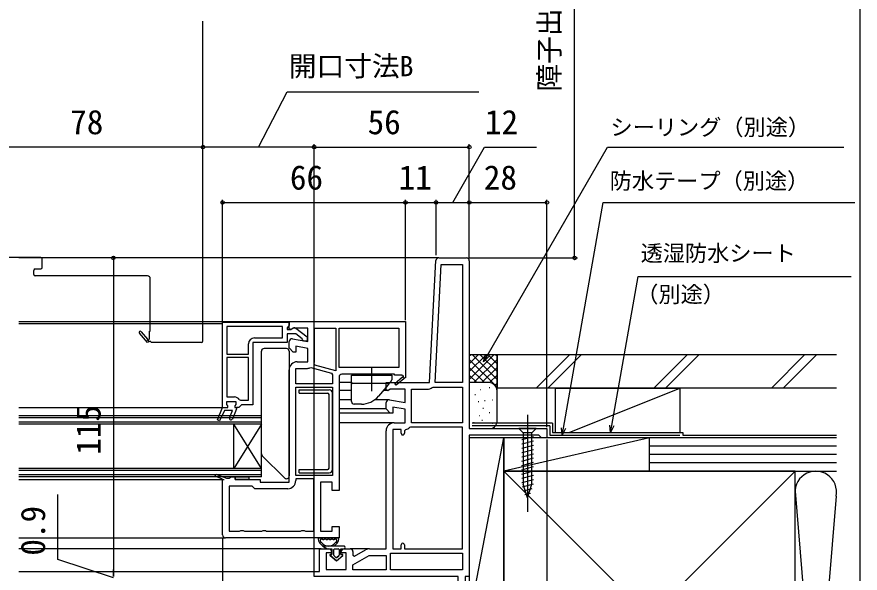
# Model space of a CAD drawing. Units: millimetres, scale not verified. Extents: x -525 to 525, y -783 to 778.
# Drawn here: x 220.8 to 525, y -517.5 to -316.7 of the extents above; entities that cross this region are included whole.
import ezdxf
from ezdxf.enums import TextEntityAlignment as Align

# ---------------------------------------------------------------- set-up
doc = ezdxf.new("R2010")
doc.units = ezdxf.units.MM
doc.header["$LTSCALE"] = 4
for name, color, linetype in [('0-3_YKK_11', 7, 'Continuous'), ('0-5_YKK_12', 2, 'Continuous'), ('0-6_YKK_13', 4, 'Continuous'), ('0-8_YKK_D', 6, 'Continuous'), ('0-9_YKK_ZWAK', 7, 'Continuous'), ('0-A_YSS_K', 3, 'Continuous'), ('0-B_YSS_KE', 3, 'Continuous')]:
    doc.layers.add(name, color=color, linetype=linetype)
doc.styles.add('ＭＳ ゴシック', font='')
doc.styles.get('ＭＳ ゴシック').set_extended_font_data('MS Gothic')

msp = doc.modelspace()

# ---------------------------------------------------------------- linework, layer by layer
at = {"layer": '0-3_YKK_11'}
for p, q in [((372.95, -403.7), (383.001, -403.7)), ((334.601, -446.696), (334.601, -449.196)), ((338.801, -508.7), (341.001, -508.7))]:
    msp.add_line(p, q, dxfattribs=at)
for points in [[(384.001, -404.7), (384.001, -465.3), (412.001, -465.3), (412.001, -468.7), (410.101, -468.7), (409.601, -468.2), (409.101, -467.7), (384.001, -467.7), (384.001, -518.7), (382.501, -518.7), (382.501, -531.2), (384.001, -531.2), (384.001, -533.7), (380.001, -533.7), (380.001, -518.7), (328.001, -518.7), (328.001, -516.9), (330.001, -516.9), (330.001, -508.7), (333.301, -508.7)], [(355.174, -454.915), (360.801, -455.907), (360.801, -451.1), (355.444, -451.1), (354.577, -451.642), (354.001, -451.323), (354.001, -448.7), (369.642, -448.7), (371.951, -404.648)], [(294.948, -457.696), (294.948, -426.896), (318.948, -426.896), (318.948, -427.996), (318.598, -428.473), (318.248, -428.95), (318.248, -429.496), (319.648, -429.496), (320.048, -429.296)], [(316.648, -428.496), (296.548, -428.496), (296.548, -438.496), (304.348, -438.496), (304.348, -434.696)], [(306.448, -432.596), (316.648, -432.596), (316.648, -428.496)], [(319.001, -426.696), (361.001, -426.696), (361.001, -446.562), (361.078, -446.696), (357.66, -449.601), (357.142, -448.991), (359.861, -446.68)], [(320.174, -432.911), (325.801, -433.903), (325.801, -429.096), (320.444, -429.096), (319.577, -429.638), (319.001, -429.319), (319.001, -426.696)], [(321.465, -429.109), (325.448, -432.221), (325.448, -433.696), (324.347, -433.696), (323.847, -433.221), (323.656, -432.851), (321.409, -431.096), (318.248, -431.096), (318.248, -434.196), (305.948, -434.196), (305.948, -456.696), (301.848, -456.696), (301.348, -457.196), (300.848, -457.696), (299.948, -457.696), (299.948, -458.196), (298.509, -461.848)], [(335.801, -429.096), (335.801, -444.475), (328.317, -442.47), (327.984, -441.797)], [(328.201, -440.696), (328.201, -429.096), (335.801, -429.096)], [(321.901, -441.196), (325.801, -441.196), (325.801, -436.34), (321.401, -435.565), (321.401, -437.696), (320.501, -437.696), (319.001, -436.196), (319.001, -433.896)], [(304.348, -455.096), (304.348, -439.696), (296.548, -439.696), (296.548, -453.896), (299.248, -453.896)], [(295.001, -503.696), (295.001, -483.507), (292.259, -482.47), (292.542, -481.722), (296.44, -483.196), (297.335, -483.196), (297.768, -482.946), (298.201, -482.696), (299.501, -482.696), (299.501, -483.696), (308.501, -483.696), (308.501, -484.596), (319.001, -484.596), (319.001, -444.096)], [(334.601, -449.196), (321.401, -449.196), (321.401, -443.596), (325.301, -443.596)], [(326.492, -443.34), (326.827, -443.313), (334.333, -445.324), (334.69, -445.921)], [(337.001, -446.696), (337.001, -487.696), (334.501, -487.696), (334.501, -484.696), (330.301, -484.696), (330.301, -502.296), (334.501, -502.296), (334.501, -500.696), (337.001, -500.696), (337.001, -504.696), (296.001, -504.696)], [(359.927, -446.302), (359.75, -445.996), (357.001, -445.996), (357.001, -445.696), (338.001, -445.696)], [(381.601, -463.2), (363.201, -463.2), (363.201, -451.1), (368.767, -451.1)], [(370.636, -450.418), (370.958, -450.3), (381.601, -450.3), (381.601, -463.2)], [(297.486, -461.444), (298.529, -458.796), (295.694, -458.796), (293.901, -462.484), (293.171, -462.162), (294.948, -457.696), (296.848, -457.696), (296.923, -457.106), (296.548, -456.621), (296.548, -455.496), (299.748, -455.496), (299.748, -456.621), (299.373, -457.106), (299.448, -457.696), (299.948, -457.696), (299.948, -458.196), (298.509, -461.848)], [(301.017, -454.865), (301.439, -455.096), (304.348, -455.096)], [(356.901, -463.2), (360.801, -463.2), (360.801, -458.344), (356.401, -457.568), (356.401, -459.7), (355.501, -459.7), (354.001, -458.2), (354.001, -455.9)], [(297.486, -461.444), (298.529, -458.796), (295.694, -458.796), (293.901, -462.484), (293.171, -462.162), (294.948, -457.696)], [(381.601, -508.7), (381.601, -464.8), (362.801, -464.8), (362.456, -464.938)], [(347.974, -508.7), (354.001, -508.7), (354.001, -466.1)], [(359.401, -467), (359.401, -465.6), (356.401, -465.6), (356.401, -508.7), (359.401, -508.7), (359.401, -507.3)], [(361.049, -465.587), (360.601, -466.084), (360.601, -467)], [(327.901, -502.296), (327.901, -483.496), (321.401, -483.496), (321.401, -484.096)], [(318.501, -486.996), (306.596, -486.996), (306.098, -486.546), (305.601, -486.096), (297.401, -486.096), (297.401, -502.296), (301.135, -502.296), (301.568, -502.046), (302.434, -502.046), (302.867, -502.296), (309.135, -502.296), (309.568, -502.046), (310.434, -502.046), (310.867, -502.296), (323.135, -502.296), (323.568, -502.046), (324.434, -502.046), (324.867, -502.296), (327.901, -502.296)], [(360.601, -507.3), (360.601, -508.7), (381.601, -508.7)], [(334.301, -509.7), (334.301, -510.2), (332.401, -510.2), (332.401, -516.2), (339.601, -516.2), (339.601, -510.2), (337.801, -510.2), (337.801, -509.7)], [(342.001, -509.7), (342.001, -511.045), (342.568, -511.373), (346.524, -509.089)]]:
    msp.add_lwpolyline(points, dxfattribs=at)
for points in [[(371.645, -448.7), (373.878, -406.1), (381.601, -406.1), (381.601, -448.7)], [(358.601, -443.296), (337.001, -443.296), (337.001, -429.096), (358.601, -429.096)], [(321.401, -482.296), (321.401, -450.396), (334.601, -450.396), (334.601, -482.296)], [(354.001, -516.3), (342.001, -516.3), (342.001, -514.471), (347.84, -511.1), (354.001, -511.1)], [(381.601, -516.3), (355.601, -516.3), (355.601, -510.3), (381.601, -510.3)]]:
    msp.add_lwpolyline(points, close=True, dxfattribs=at)
for centre, radius, start, end in [((372.95, -404.7), 1, 90, 176.99997), ((383.001, -404.7), 1, 0.00001, 89.99999), ((320.848, -429.896), 1, 51.91328, 143.13011), ((306.448, -434.696), 2.1, 90.00001, 179.99999), ((320.001, -433.896), 1, 79.99999, 179.99998), ((325.301, -440.696), 2.9, 337.68615, 359.99999), ((321.901, -444.096), 2.9, 90.00001, 179.99999), ((325.301, -440.696), 2.9, 269.99996, 294.25263), ((338.001, -446.696), 3.4, 166.82613, 179.99998), ((338.001, -446.696), 1, 90.00001, 179.99999), ((360.052, -446.518), 0.25, 220.35701, 120), ((368.767, -448.2), 2.9, 269.99999, 310.11919), ((299.248, -455.996), 2.1, 32.57896, 89.99999), ((355.001, -455.9), 1, 80.00002, 180), ((297.998, -461.646), 0.55, 158.50165, 338.50167), ((297.998, -461.646), 0.55, 158.50165, 338.50167), ((356.901, -466.1), 2.9, 90.00001, 179.99999), ((360.801, -463.2), 2.4, 275.9378, 313.60284), ((360.001, -467), 0.6, 179.99999, 0.00001), ((318.501, -484.096), 2.9, 270.00001, 359.99999), ((296.001, -503.696), 1, 180.00001, 269.99999), ((360.001, -507.3), 0.6, 359.99999, 180.00001), ((333.301, -509.7), 1, 0.00001, 89.99999), ((338.801, -509.7), 1, 90.00001, 179.99999), ((341.001, -509.7), 1, 0.00001, 89.99999), ((347.974, -511.6), 2.9, 89.99998, 119.99999)]:
    msp.add_arc(centre, radius, start, end, dxfattribs=at)
at = {"layer": '0-5_YKK_12'}
for p, q in [((287.9, -433.694), (287.9, -318.195)), ((229.4, -403.494), (212.8, -403.494)), ((372.95, -403.7), (221.501, -403.7)), ((229.9, -407.194), (229.9, -403.994)), ((226.9, -409.694), (226.9, -408.194)), ((227.4, -407.694), (229.4, -407.694)), ((267.9, -410.194), (227.4, -410.194)), ((221.501, -426.696), (319.448, -426.696)), ((221.501, -427.396), (294.948, -427.396)), ((265.605, -430.335), (267.916, -433.055)), ((287.4, -434.194), (269.4, -434.194)), ((341.501, -448.696), (337.001, -448.696)), ((341.501, -451.596), (337.001, -451.596)), ((354.501, -451.596), (352.896, -451.596)), ((341.501, -454.896), (337.001, -454.896)), ((355.001, -454.896), (349.854, -454.896)), ((221.501, -457.696), (294.948, -457.696)), ((354.046, -458.196), (337.001, -458.196)), ((309.001, -460.696), (221.501, -460.696)), ((309.001, -461.396), (221.501, -461.396)), ((309.001, -482.696), (309.001, -460.696)), ((355.708, -459.696), (337.001, -459.696)), ((309.001, -462.996), (221.501, -462.996)), ((309.001, -463.696), (221.501, -463.696)), ((309.001, -479.696), (299.001, -463.696)), ((356.901, -463.196), (337.001, -463.196)), ((309.001, -479.696), (221.501, -479.696)), ((309.001, -480.396), (221.501, -480.396)), ((309.001, -481.996), (221.501, -481.996)), ((309.001, -482.696), (221.501, -482.696)), ((221.501, -483.696), (295.553, -483.696)), ((221.501, -504.7), (296.001, -504.7)), ((330.501, -508.7), (221.501, -508.7)), ((347.975, -508.696), (341.001, -508.696)), ((221.501, -516.9), (328.501, -516.9))]:
    msp.add_line(p, q, dxfattribs=at)
for points in [[(268.295, -433.12), (268.6, -432.944), (268.6, -430.194), (268.9, -430.194), (268.9, -411.194)], [(268.9, -433.694), (267.9, -434.271), (264.996, -430.853)], [(309.001, -463.696), (299.001, -479.696), (299.001, -463.696)]]:
    msp.add_lwpolyline(points, dxfattribs=at)
for centre, radius, start, end in [((229.4, -403.994), 0.5, 0, 90), ((229.4, -407.194), 0.5, 270, 0), ((227.4, -408.194), 0.5, 90, 180), ((227.4, -409.694), 0.5, 180, 270), ((267.9, -411.194), 1, 0, 90), ((265.3, -430.594), 0.4, 40.35703, 220.35703), ((268.078, -433.245), 0.25, 130.35703, 30), ((269.4, -433.694), 0.5, 180, 270), ((287.4, -433.694), 0.5, 270, 0)]:
    msp.add_arc(centre, radius, start, end, dxfattribs=at)
at = {"layer": '0-6_YKK_13'}
for p, q in [((309.001, -474.4), (309.001, -437.4)), ((318.001, -436.4), (310.001, -436.4)), ((319.001, -437.4), (319.001, -482.4)), ((348.751, -443.202), (348.751, -451.79)), ((356.001, -445.996), (356.001, -447.714)), ((341.501, -449.996), (341.501, -448.496)), ((341.501, -455.496), (341.501, -449.996)), ((354.845, -448.996), (342.001, -448.996)), ((322.601, -452.494), (322.601, -451.294)), ((322.601, -451.294), (333.401, -451.294)), ((322.601, -452.494), (332.901, -452.494)), ((333.401, -479.594), (333.401, -452.994)), ((334.601, -480.094), (334.601, -452.494)), ((353.969, -450.317), (351.182, -453.638)), ((345.054, -456.496), (342.501, -456.496)), ((405.001, -460.3), (405.001, -495.3)), ((408.101, -465.3), (401.901, -465.3)), ((401.901, -465.3), (403.451, -466.85)), ((408.101, -465.3), (406.551, -466.85)), ((402.901, -469.276), (407.101, -468.151)), ((403.451, -466.85), (403.451, -485.384)), ((406.551, -466.85), (403.451, -466.85)), ((406.551, -485.384), (406.551, -466.85)), ((402.901, -470.829), (407.101, -469.704)), ((402.901, -472.382), (407.101, -471.257)), ((402.901, -473.935), (407.101, -472.81)), ((402.901, -475.488), (407.101, -474.363)), ((309.294, -475.107), (317.294, -483.107)), ((402.901, -477.041), (407.101, -475.916)), ((402.901, -478.594), (407.101, -477.468)), ((322.601, -481.294), (322.601, -480.094)), ((322.601, -480.094), (332.901, -480.094)), ((402.901, -480.147), (407.101, -479.021)), ((402.901, -481.7), (407.101, -480.574)), ((322.601, -481.294), (333.401, -481.294)), ((402.901, -483.253), (407.101, -482.127)), ((402.901, -484.806), (407.101, -483.68)), ((403.16, -486.289), (407.101, -485.233)), ((405.001, -490.3), (403.451, -485.384)), ((405.001, -490.3), (406.551, -485.384)), ((403.612, -487.721), (406.648, -486.908)), ((404.063, -489.153), (406.113, -488.604)), ((329.737, -504.7), (336.665, -504.7)), ((331.137, -505.3), (331.569, -505.3)), ((338.702, -507.7), (331.152, -507.7)), ((332.369, -505.3), (332.801, -505.3)), ((333.601, -505.3), (334.033, -505.3)), ((334.833, -505.3), (335.265, -505.3)), ((332.601, -508.7), (334.401, -508.7)), ((332.601, -508.7), (334.401, -508.7)), ((333.772, -511.056), (336.051, -513)), ((336.051, -513), (333.772, -511.056)), ((334.401, -510.7), (333.903, -510.7)), ((333.903, -510.7), (334.401, -510.7)), ((334.401, -508.7), (334.401, -510.7)), ((334.401, -510.7), (334.401, -508.7)), ((335.101, -511), (335.101, -509)), ((335.101, -511), (335.101, -509)), ((335.401, -508.7), (336.701, -508.7)), ((335.401, -508.7), (336.701, -508.7)), ((336.051, -513), (338.33, -511.056)), ((336.051, -513), (338.33, -511.056)), ((337.001, -509), (337.001, -511)), ((337.001, -509), (337.001, -511)), ((337.701, -508.7), (338.701, -508.7)), ((337.701, -510.7), (337.701, -508.7)), ((337.701, -508.7), (338.701, -508.7)), ((337.701, -510.7), (337.701, -508.7)), ((338.199, -510.7), (337.701, -510.7)), ((337.701, -510.7), (338.199, -510.7)), ((335.857, -511.782), (335.207, -511.228)), ((335.857, -511.782), (335.207, -511.228)), ((336.896, -511.228), (336.246, -511.782)), ((336.246, -511.782), (336.896, -511.228))]:
    msp.add_line(p, q, dxfattribs=at)
for points in [[(341.501, -448.496), (341.501, -445.996), (356.001, -445.996)], [(355.884, -448.035), (355.228, -448.817), (353.969, -450.317)], [(331.152, -507.7), (332.601, -508.7), (331.152, -507.7)]]:
    msp.add_lwpolyline(points, dxfattribs=at)
msp.add_lwpolyline([(304.5, -482.696), (304.5, -483.696), (299.5, -483.696), (299.5, -482.696)], close=True, dxfattribs=at)
for centre, radius, start, end in [((310.001, -437.4), 1, 90, 180), ((318.001, -437.4), 1, 0, 90), ((342.001, -448.496), 0.5, 180, 270), ((354.845, -448.496), 0.5, 270, 320), ((355.501, -447.714), 0.5, 320, 0), ((332.901, -452.994), 0.5, 0, 90), ((333.401, -452.494), 1.2, 0, 90), ((342.501, -455.496), 1, 180, 270), ((345.054, -448.496), 8, 270, 320), ((345.054, -448.496), 8, 315.4052, 320), ((310.001, -474.4), 1, 180, 225), ((332.901, -479.594), 0.5, 270, 0), ((333.401, -480.094), 1.2, 270, 0), ((318.001, -482.4), 1, 225, 0), ((329.737, -505), 0.3, 90, 188.20609), ((336.665, -505), 0.3, 351.79391, 90), ((333.201, -504.5), 3.8, 188.20609, 237.36313), ((330.518, -505.6), 0.3, 110.02209, 202.28177), ((330.43, -506.1), 0.2, 153.36701, 266.63299), ((333.201, -504.5), 3.2, 202.28177, 203.14776), ((329.983, -505.876), 0.3, 333.36701, 23.14776), ((330.312, -505.036), 0.3, 290.02209, 328.16514), ((330.401, -506.599), 0.3, 36.85224, 86.63299), ((330.737, -505.3), 0.2, 36.8699, 148.16514), ((333.201, -504.5), 3.2, 216.85224, 323.14776), ((331.137, -505), 0.3, 216.8699, 270), ((331.569, -505), 0.3, 270, 323.1301), ((331.969, -505.3), 0.2, 36.8699, 143.1301), ((332.369, -505), 0.3, 216.8699, 270), ((332.801, -505), 0.3, 270, 323.1301), ((333.201, -505.3), 0.2, 36.8699, 143.1301), ((333.601, -505), 0.3, 216.8699, 270), ((334.033, -505), 0.3, 270, 323.1301), ((334.433, -505.3), 0.2, 36.8699, 143.1301), ((334.833, -505), 0.3, 216.8699, 270), ((333.201, -504.5), 3.8, 302.63687, 351.79391), ((335.265, -505), 0.3, 270, 323.1301), ((335.665, -505.3), 0.2, 31.83486, 143.1301), ((336.002, -506.599), 0.3, 93.36701, 143.14776), ((336.09, -505.036), 0.3, 211.83486, 249.97791), ((335.973, -506.1), 0.2, 273.36701, 26.63299), ((335.885, -505.6), 0.3, 337.71823, 69.97791), ((336.419, -505.876), 0.3, 156.85224, 206.63299), ((333.201, -504.5), 3.2, 336.85224, 337.71823), ((338.701, -508.2), 0.5, 270, 90.11459), ((338.702, -508.2), 0.5, 270.11462, 89.88538), ((333.903, -510.902), 0.202, 90.00003, 229.53622), ((333.903, -510.902), 0.202, 90, 229.53619), ((335.401, -509), 0.3, 90, 180), ((335.401, -509), 0.3, 90, 180), ((335.401, -511), 0.3, 180, 229.53619), ((335.401, -511), 0.3, 180, 229.53619), ((336.701, -509), 0.3, 0, 90), ((336.701, -509), 0.3, 0, 90), ((336.701, -511), 0.3, 310.46381, 0), ((336.701, -511), 0.3, 310.46381, 0), ((338.199, -510.902), 0.202, 310.46381, 90), ((338.199, -510.902), 0.202, 310.46381, 90), ((338.701, -508.2), 0.5, 270.00002, 270.11467), ((336.051, -511.554), 0.3, 229.53619, 310.46381), ((336.051, -511.554), 0.3, 229.53619, 310.46381)]:
    msp.add_arc(centre, radius, start, end, dxfattribs=at)
at = {"layer": '0-8_YKK_D'}
for p, q in [((422, -403.7), (422, -215.2)), ((287.9, -363.7), (209.9, -363.7)), ((328, -363.7), (287.9, -363.7)), ((328, -516.8), (328, -362.7)), ((328, -516.8), (328, -362.7)), ((328, -363.7), (384, -363.7)), ((384, -403.7), (384, -362.7)), ((295, -432.649), (295, -382.7)), ((361, -426.2), (361, -382.7)), ((361, -426.2), (361, -382.7)), ((372, -402.7), (372, -382.7)), ((372, -401.7), (372, -382.7)), ((384, -403.7), (384, -382.7)), ((384, -403.7), (384, -382.7)), ((412, -464.8), (412, -382.7)), ((295, -383.7), (361, -383.7)), ((361, -383.7), (372, -383.7)), ((372, -383.7), (384, -383.7)), ((384, -383.7), (412, -383.7)), ((384, -403.7), (423, -403.7)), ((412.001, -469.2), (412.001, -758.7)), ((295.001, -504.696), (295.001, -678.7))]:
    msp.add_line(p, q, dxfattribs=at)
for points in [[(307.95, -363.7), (318.233, -343.7), (387.403, -343.7)], [(378, -383.7), (389.471, -363.7), (408.198, -363.7)], [(389.14, -441.197), (390.414, -438.989), (433.845, -363.7), (519.167, -363.7)], [(417.53, -467.7), (417.972, -465.189), (432.341, -383.7), (523.049, -383.7)], [(255.6, -403.7), (255.6, -518.7), (255.6, -516.15)], [(434.98, -466.7), (435.423, -464.189), (444.896, -410.464), (521.808, -410.464)], [(391.006, -439.33), (389.14, -441.197), (389.822, -438.647)], [(418.645, -465.307), (417.53, -467.7), (417.299, -465.07)], [(436.096, -464.307), (434.98, -466.7), (434.75, -464.07)], [(255.6, -519.15), (235.6, -512.55), (235.6, -489.118)]]:
    msp.add_lwpolyline(points, dxfattribs=at)
for centre in [(287.9, -363.7), (287.9, -363.7), (328, -363.7), (328, -363.7), (384, -363.7), (295, -383.7), (361, -383.7), (361, -383.7), (372, -383.7), (372, -383.7), (384, -383.7), (384, -383.7), (412, -383.7), (255.6, -403.7), (422, -403.7)]:
    msp.add_circle(centre, 0.637, dxfattribs=at)
at = {"layer": '0-9_YKK_ZWAK'}
msp.add_lwpolyline([(-525, -782.7), (525, -782.7), (525, 747.3)], dxfattribs=at)
at = {"layer": '0-A_YSS_K'}
for p, q in [((394.001, -438.7), (384.001, -438.7)), ((384.001, -447.558), (392.859, -438.7)), ((384.001, -444.729), (390.03, -438.7)), ((384.001, -441.901), (387.202, -438.7)), ((384.001, -439.073), (384.374, -438.7)), ((384.001, -440.386), (394.001, -450.386)), ((385.143, -438.7), (394.001, -447.558)), ((385.687, -448.7), (394.001, -440.386)), ((387.971, -438.7), (394.001, -444.729)), ((390.8, -438.7), (394.001, -441.901)), ((393.628, -438.7), (394.001, -439.073)), ((394.001, -451.7), (394.001, -438.7)), ((420.111, -438.7), (408.111, -450.7)), ((424.354, -438.7), (412.354, -450.7)), ((462.538, -438.7), (450.538, -450.7)), ((466.78, -438.7), (454.78, -450.7)), ((504.964, -438.7), (492.964, -450.7)), ((509.207, -438.7), (497.207, -450.7)), ((384.001, -443.215), (389.486, -448.7)), ((388.516, -448.7), (394.001, -443.215)), ((384.001, -446.043), (386.676, -448.718)), ((391.326, -448.718), (394.001, -446.043)), ((391.001, -448.7), (384.001, -448.7)), ((393.206, -449.666), (394.001, -448.872)), ((386.002, -453.026), (386.202, -453.026)), ((387.858, -451.195), (388.058, -451.195)), ((391.196, -450.528), (391.396, -450.528)), ((394.001, -462.8), (394.001, -451.7)), ((415.001, -450.7), (415.001, -466.7)), ((415.001, -450.7), (460.001, -450.7)), ((420.001, -466.7), (460.001, -450.7)), ((460.001, -450.7), (460.001, -466.7)), ((387.19, -455.535), (387.39, -455.535)), ((389.527, -455.201), (389.727, -455.201)), ((392.197, -454.867), (392.397, -454.867)), ((388.924, -457.994), (389.124, -457.994)), ((387.524, -460.542), (387.724, -460.542)), ((388.545, -462.32), (388.745, -462.32)), ((391.196, -459.541), (391.396, -459.541)), ((384.301, -465.3), (391.001, -465.3)), ((385.541, -463.151), (385.741, -463.151)), ((389.193, -464.214), (389.393, -464.214)), ((392.197, -463.382), (392.397, -463.382)), ((384, -533.7), (396.501, -468.7)), ((449.001, -468.7), (396.501, -480.7)), ((460.001, -468.7), (415.001, -468.7)), ((449.001, -480.7), (449.001, -468.7)), ((516.504, -468.7), (449.001, -468.7)), ((516.504, -471.7), (449.001, -471.7)), ((516.504, -474.7), (449.001, -474.7)), ((516.504, -477.7), (449.001, -477.7)), ((396.504, -480.7), (501.504, -585.7)), ((396.504, -585.7), (501.504, -480.7)), ((449.001, -480.7), (516.504, -480.7)), ((501.504, -480.7), (516.504, -480.7)), ((501.51, -487.894), (508.846, -576.668)), ((516.346, -489.732), (509.004, -578.581))]:
    msp.add_line(p, q, dxfattribs=at)
for points in [[(396.501, -533.7), (396.501, -468.7), (384.001, -468.7), (384, -533.7)], [(449.001, -480.7), (449.001, -468.7), (396.501, -468.7), (396.501, -480.7)]]:
    msp.add_lwpolyline(points, close=True, dxfattribs=at)
for centre, radius, start, end in [((391.001, -451.7), 3, 360, 90), ((391.393, -462.721), 2.609, 261.34878, 358.26236), ((509.004, -488.2), 7.5, 348.21668, 191.78379)]:
    msp.add_arc(centre, radius, start, end, dxfattribs=at)
at = {"layer": '0-B_YSS_KE'}
for p, q in [((516.504, -450.7), (394.001, -450.7)), ((414.001, -463.3), (385.001, -463.3)), ((413.001, -464.3), (385.001, -464.3)), ((461.001, -466.7), (461.001, -467.7)), ((461.001, -467.7), (516.504, -467.7)), ((501.504, -494.665), (501.504, -480.7)), ((501.504, -585.7), (501.504, -488.2))]:
    msp.add_line(p, q, dxfattribs=at)
for points in [[(516.504, -438.7), (394.001, -438.7), (394.001, -450.7)], [(413.001, -464.3), (413.001, -467.7), (460.001, -467.7)], [(414.001, -463.3), (414.001, -466.7), (461.001, -466.7)], [(501.504, -480.7), (396.504, -480.7), (396.504, -585.7), (501.504, -585.7)]]:
    msp.add_lwpolyline(points, dxfattribs=at)

# ---------------------------------------------------------------- texts
at = {"layer": '0-8_YKK_D', "style": 'ＭＳ ゴシック'}
for s, height, p in [('障子出幅A', 7.331, (418.694, -343.655)), ('115', 8.798, (253.6, -474.768)), ('0.9', 8.798, (233.6, -511.164))]:
    msp.add_text(s, height=height, rotation=90, dxfattribs=at).set_placement(p, align=Align.BOTTOM_LEFT)
for s, height, p in [('開口寸法B', 7.331, (318.869, -340.336)), ('78', 8.798, (240.003, -361.7)), ('56', 8.798, (347.307, -361.7)), ('12', 8.798, (389.63, -361.7)), ('シーリング（別途）', 5.865, (434.921, -361.23)), ('66', 8.798, (319.273, -381.7)), ('11', 8.798, (358.489, -381.7)), ('28', 8.798, (389.239, -381.7)), ('防水テープ（別途）', 5.865, (434.654, -380.602)), ('透湿防水シート', 5.865, (445.814, -406.701)), ('（別途）', 5.865, (444.223, -421.535))]:
    msp.add_text(s, height=height, dxfattribs=at).set_placement(p, align=Align.BOTTOM_LEFT)

doc.saveas('drawing.dxf')
